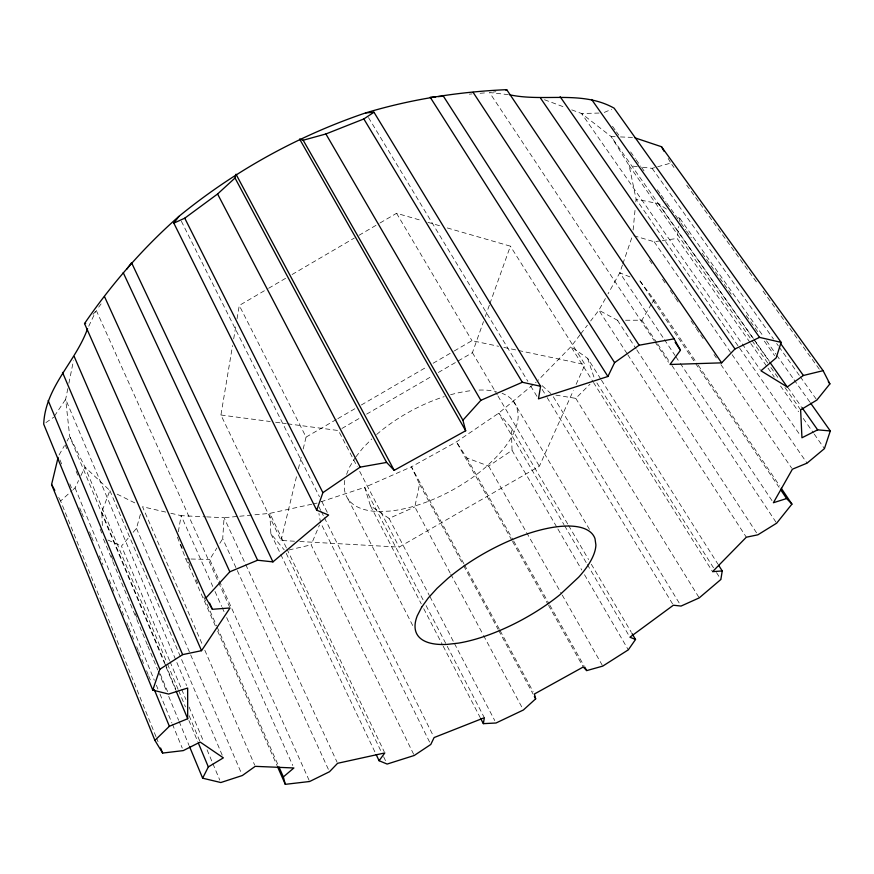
<?xml version="1.0" encoding="UTF-8"?>
<svg xmlns="http://www.w3.org/2000/svg" width="874" height="874" viewBox="0 0 874 874"><rect width="100%" height="100%" fill="white"/><g stroke="black" fill="none" stroke-linecap="round" stroke-linejoin="round"><path stroke-width="0.66" stroke-dasharray="4.37 3.28" d="M328.34 769.273L222.706 538.734L224.072 517.725L237.531 516.436M633.115 230.004L635.179 208.569M635.824 201.872L636.086 199.185L629.204 165.71L611.155 136.562L581.56 113.511L571.334 109.709M750.001 342.422L677.131 238.449L678.781 226.432M679.513 221.089L679.874 218.413L677.634 216.861M294.472 541.225L281.046 540.46L220.925 415.008L232.56 345.547M233.686 338.861L236.144 324.167M237.04 318.824L239.279 305.474L267.444 288.955M178.329 531.763L181.137 515.649L205.292 516.818M67.811 388.624L65.659 399.276L69.691 436.454L175.619 689.87M68.882 383.304L73.46 360.678M450.154 573.027L414.833 506.942L419.531 484.109L411.425 466.814L456.436 441.905L498.683 413.183L536.155 382.091M281.046 540.46L297.084 474.2M298.373 468.901L301.585 455.649M303.18 449.017L306.075 437.098L239.279 305.474M133.143 532.299L136.475 528.355L140.386 514.349M622.452 265.051L619.808 272.797L608.031 293.85M622.889 263.762L632.601 235.368M438.333 372.477L472.419 352.67L483.497 321.599M485.321 316.486L489.418 304.982M489.877 303.704L510.383 246.173L446.275 227.655M102.378 525.602L101.734 512.011L109.884 490.565L84.996 467.087L69.691 436.454L67.036 441.086M346.585 474.342L349.294 467.503L355.106 457.823M413.631 754.262L311.133 544.83L319.469 525.001M299.848 541.519L399.145 547.113L539.367 466.257L573.344 390.558M576.119 384.363L585.023 364.545L510.383 246.173M88.744 326.231L95.692 311.614M73.121 489.637L75.055 487.889L78.562 480.547M80.9 475.653L84.996 467.087L167.054 662.951M605.409 298.537L598.865 310.237L590.66 320.955M59.082 454.961L64.381 445.707M625.576 320.234L641.866 320.223L651.349 304.239M652.026 303.103L654.058 299.673L640.019 281.013L637.485 279.986M309.09 780.253L209.694 559.447L216.927 547.943M219.811 543.333L222.706 538.734M54.461 416.111L65.659 399.276L186.588 685.533M98.686 307.145L101.089 303.901M579.986 334.884L570.951 346.672L538.144 380.266M580.806 333.813L587.372 325.237M355.893 456.829L362.972 447.903L371.789 438.956M93.015 314.389L95.463 311.395M169.556 660.536L121.464 546.086L129.811 536.232M555.864 395.114L575.769 398.358L589.983 384.189M155.998 736.684L60.623 500.988L72.16 490.511M45.929 422.601L53.718 417.237M511.836 540.23L456.436 441.905L466.803 457.943L488.664 466.082L512.055 450.329L511.257 427.878L498.683 413.183L563.959 524.608M268.624 288.267L286.224 277.954M292.091 274.512L354.309 238.056M359.006 235.303L378.955 223.602M380.124 222.925L396.567 213.289L421.421 220.467M306.075 437.098L336.665 419.312M337.834 418.635L355.489 408.377M361.366 404.957L426.086 367.342M433.143 363.234L453.147 351.61M454.316 350.933L471.971 340.674L498.562 346.29M341.92 428.478L360.733 417.553M366.61 414.134L432.455 375.896M463.854 563.675L411.425 466.814L364.633 487.386L370.434 505.817L389.05 518.402L414.833 506.942M604.305 112.418L611.68 109.239M320.933 501.796L364.633 487.386L423.551 600.744M642.685 167.251L652.113 168.332L670.817 163.088L673.996 167.513M288.955 549.975L311.133 544.83M311.821 504.211L269.826 513.366L238.875 516.316M313.143 503.927L317.076 503.074M633.869 235.74L654.156 241.737L660.919 240.776M662.274 240.579L677.131 238.449M493.34 92.054L495.886 91.737M469.305 94.141L472.004 93.922M480.088 93.278L485.485 92.852M599.04 113.052L581.56 113.511L741.469 342.827M627.029 353.577L598.865 310.237L617.426 320.234L620.136 320.234M177.389 537.128L185.769 558.901L189.756 558.989M191.089 559.021L209.694 559.447M615.154 136.715L611.155 136.562L755.158 341.352M620.474 136.934L633.781 137.458M206.625 516.884L224.072 517.725L245.179 563.38M508.362 94.665L489.527 92.524L654.211 340.685M637.288 166.628L629.204 165.71L767.754 363.038M220.925 415.008L270.274 421.53M275.616 422.229L286.279 423.639M287.622 423.824L338.402 430.532L357.182 466.585M666.436 209.105L658.592 203.675L636.086 199.185L738.869 347.044M503.883 347.415L517.189 350.223M518.522 350.507L585.023 364.545M165.689 512.077L142.517 506.712L202.123 644.018M170.845 513.267L181.137 515.649L212.797 586.498M427.965 222.357L439.731 225.765M544.491 99.745L564.943 107.338M629.914 276.905L619.808 272.797L663.683 338.489M107.895 540.034L121.464 546.086M117.138 494.149L135.262 503.118M600.744 379.021L587.645 358.34L570.951 346.672L592.736 381.283M542.098 385.642L550.904 393.573M286.333 547.758L269.826 513.366L270.864 533.686L284.203 549.866M686.724 185.168L756.709 282.324M763.078 291.151L821.145 371.745M652.113 168.332L773.512 339.079M776.669 343.515L778.242 345.733M779.04 346.847L799.535 375.678M800.322 376.781L816.087 398.959M679.874 218.413L763.352 336.37M766.509 340.816L775.959 354.178M776.746 355.281L793.286 378.65M794.073 379.764L809.827 402.018M612.521 126.304L615.667 130.761M616.454 131.876L618.814 135.208M630.613 151.912L635.332 158.587M636.119 159.702L640.85 166.377M641.636 167.491L643.996 170.834M657.368 189.756L660.515 194.214M661.301 195.328L666.021 202.003M666.807 203.118L674.673 214.25M675.46 215.365L680.191 222.04M680.977 223.154L685.697 229.84M686.483 230.955L691.203 237.63M702.215 253.209L731.33 294.407M746.276 315.558L758.872 333.365M764.379 341.155L774.604 355.631M658.592 203.675L753.388 338.478M754.175 339.593L769.065 360.765M787.867 387.499L801.185 406.443M755.934 342.466L769.24 361.388M770.879 367.495L779.488 379.764M784.972 387.564L800.628 409.862M750.777 343.537L767.23 367.014M768.017 368.129L774.288 377.076M780.558 386.013L798.574 411.73M803.272 418.438L813.465 432.969M814.24 434.094L824.433 448.624M742.245 343.941L760.194 369.669M739.644 348.169L799.612 434.422M654.156 241.737L731.374 353.566M732.139 354.68L807.041 463.154M649.502 260.091L652.572 264.593M662.558 279.21L665.638 283.7M670.249 290.452L674.859 297.193M675.624 298.318L678.694 302.819M690.984 320.802L695.595 327.542M696.37 328.668L703.286 338.784M714.036 354.527L716.341 357.903M720.952 364.644L791.636 468.071M654.058 299.673L697.474 364.054M698.239 365.179L779.75 486.031M640.019 281.013L779.007 487.277M664.448 339.625L675.034 355.478M675.788 356.614L679.579 362.273M680.333 363.409L772.638 501.6M641.866 320.223L656.931 342.903M657.685 344.028L671.243 364.436M671.997 365.572L776.658 523.187M654.965 341.821L668.501 362.218M617.426 320.234L636.097 348.77M636.84 349.906L757.856 534.822M627.761 354.724L746.32 537.215M601.465 380.168L717.871 564.036M596.898 382.921L713.61 567.991M716.505 572.59L720.864 579.484M593.468 382.441L712.561 571.662M575.769 398.358L699.222 597.882M553.308 396.785L679.644 603.737M542.164 389.389L546.425 396.392M547.135 397.561L673.373 605.223M368.478 117.564L527.885 381.359M530.704 386.024L537.051 396.534M513.049 400.773L589.469 529.349M396.567 213.289L471.971 340.674M472.419 352.67L497.262 394.829M497.962 395.998L539.367 466.257M511.257 427.878L567.871 524.28M568.559 525.449L588.584 559.546M591.337 564.243L631.389 632.437M564.648 525.787L586.629 563.315M587.317 564.495L629.225 636.043M512.055 450.329L557.186 527.787M557.874 528.967L581.8 570.034M584.531 574.731L628.297 649.841M488.664 466.082L561.578 593.916M562.244 595.096L602.754 666.108M668.162 158.423L670.817 163.088M466.803 457.943L513.027 539.924M513.693 541.104L549.211 604.076M549.877 605.267L584.04 665.846M512.503 541.421L547.878 604.207M548.544 605.387L583.253 666.993M58.689 497.459L60.623 500.988M464.498 564.866L499.447 629.444M500.103 630.635L533.107 691.618M419.531 484.109L463.002 564.484M463.646 565.686L498.038 629.258M498.683 630.46L533.064 694.043M450.798 574.229L482.918 634.306M483.562 635.507L522.095 707.601M389.05 518.402L429.32 595.434M429.953 596.636L453.857 642.368M454.491 643.57L494.76 720.591M359.684 471.392L399.145 547.113M426.064 605.562L484.349 717.718M370.434 505.817L421.246 603.847M423.748 608.686L442.572 644.99M443.194 646.203L480.208 717.598M348.027 499.01L412.965 626.013M181.366 221.242L319.447 496.738M321.883 501.61L327.389 512.59M318.901 506.734L320.736 510.405M321.348 511.618L323.784 516.501M324.396 517.725L432.903 735.11M429.582 742.037L320.507 522.521L318.912 513.442M286.923 548.992L384.21 751.716M286.213 553.329L381.261 751.815M383.599 756.709L385.947 761.615M270.864 533.686L280.226 553.318M280.805 554.542L374.99 752.132M245.747 564.615L337.025 762.062M96.271 310.401L229.491 606.72M215.015 591.469L221.679 606.392M222.236 607.627L224.454 612.598M226.683 617.579L292.768 765.482M180.7 544.622L182.36 548.369M188.423 562.102L190.084 565.849M196.158 579.593L197.808 583.34M203.882 597.073L216.577 625.795M217.123 627.051L278.391 765.668M185.769 558.901L215.474 626.155M217.67 631.137L277.058 765.646M204.833 650.256L254.673 765.1M136.475 528.355L241.29 773.009M109.884 490.565L222.291 755.355M170.08 661.793L181.18 688.209M181.705 689.466L185.933 699.528M189.101 707.066L203.904 742.288M207.072 749.826L212.36 762.412M212.885 763.668L219.756 780.012M167.579 664.207L178.099 689.324M178.624 690.58L185.463 706.902M189.145 715.686L199.665 740.802M101.734 512.011L164.749 662.7M165.273 663.956L175.772 689.062M188.904 720.46L197.83 741.808M65.211 444.921L66.774 448.69M76.169 471.348L77.742 475.117M100.193 529.229L101.766 532.998M111.162 555.656L112.724 559.426M135.186 613.537L136.748 617.306M160.248 673.941L167.557 691.553M103.482 539.094L112.353 560.485M112.877 561.742L136.355 618.366M136.879 619.622L147.313 644.794M147.837 646.05L157.757 669.965M158.27 671.221L166.628 691.356M168.715 696.392L178.624 720.296M179.148 721.553L189.068 745.467M75.055 487.889L154.294 680.212M156.359 685.238L157.91 689.007M159.986 694.043L171.894 722.951M172.418 724.207L182.251 748.089M59.967 459.899L62.567 466.213M69.822 483.89L71.384 487.681M79.676 507.881L81.227 511.661M81.752 512.929L83.303 516.709M89.53 531.862L91.082 535.653M91.595 536.909L93.157 540.7M99.374 555.853L103.001 564.691M109.228 579.833L111.817 586.148M112.342 587.415L113.893 591.195M119.082 603.825L121.672 610.139M122.185 611.396L123.747 615.187M126.861 622.758L128.412 626.549M128.926 627.816L131.526 634.12M132.04 635.387L133.602 639.178M136.705 646.749L138.267 650.54M138.78 651.796L141.37 658.111M141.894 659.378L144.483 665.682M146.559 670.74L148.11 674.52M148.635 675.788L151.224 682.102M156.512 737.94L158.041 741.72M587.645 358.34L594.724 379.469M344.793 480.394A96.238 44.65 -28.9 0 0 378.071 511.498L389.083 511.137A96.238 44.65 -28.9 0 0 486.578 466.399L495.973 457.452L503.959 448.307A96.238 44.65 -28.9 0 0 518.151 413.861L516.665 406.803A96.238 44.65 -28.9 0 0 502.069 393.322M376.672 434.476A96.238 44.65 -28.9 0 1 444.189 396.654M450.602 394.742A96.238 44.65 -28.9 0 1 472.987 390.47M479.061 390.077A96.238 44.65 -28.9 0 1 496.334 391.552"/><path stroke-width="1.31" d="M718.592 565.183L722.23 570.93L720.864 579.484L699.222 597.882L681.064 606.064L673.373 605.223L629.914 637.212L635.529 639.484L628.297 649.841L602.754 666.108L586.727 670.598L583.253 666.993L534.407 694.011L535.664 698.839L523.373 710.005L496.017 723.006L483.344 723.65L480.842 718.81M483.344 723.65L484.349 717.718L434.116 737.547L430.784 744.473L414.232 755.486L387.127 764.062L379.087 760.719L376.17 754.579M379.087 760.719L384.8 752.94L337.593 763.297L329.476 771.753L309.647 781.498L285.306 784.339L283.362 776.91L293.882 767.973L255.219 766.345L242.371 775.511L220.816 782.536L202.637 778.188L208.329 766.924L223.362 757.856L200.19 742.059L183.289 750.602L162.63 753.071L154.906 740.387L169.37 726.283L187.681 718.734L187.648 688.046L168.606 694.065L152.764 690.099L159.844 669.266L182.633 654.626L201.523 650.682L230.048 607.965L212.371 609.298L205.958 597.936L84.527 323.555C111.599 284.094 142.965 248.03 178.919 216.37C234.451 170.954 297.717 135.918 365.66 112.899L373.974 112.233L540.602 386.264L538.46 398.872L607.922 376.476L614.586 362.634L639.134 345.23L674.116 338.817L680.464 350.223L669.997 364.48L721.64 362.852L734.979 348.945L759.55 337.386L781.138 342.379L776.178 357.859L760.97 370.794L787.245 386.985L803.381 375.481L823.1 370.674L829.885 383.894L816.873 400.063L800.628 409.862L801.95 437.776L817.638 429.844L830.3 430.958L824.433 448.624L807.041 463.154L792.401 469.196L773.392 502.736L786.6 498.551L791.931 504.112L776.658 523.187L757.856 534.822L746.32 537.215L712.561 571.662L722.23 570.93M87.586 328.668C75.623 362.054 45.284 386.876 43.7 424.141L152.764 690.099M154.906 740.387L51.588 484.513L58.11 457.408M205.958 597.936L229.818 571.793L257.601 560.223L272.939 561.884L328.613 515.026L316.705 510.197L173.828 223.132L184.753 218.183L217.582 193.995L235.03 178.001L236.024 174.232L394.185 470.332L465.678 430.762L462.914 420.197L303.18 140.233L299.585 139.021L465.678 430.762M316.705 510.197L322.888 492.663L360.164 467.131L386.603 462.433L394.185 470.332M126.752 269.225L131.559 262.724L272.939 561.884M173.828 223.132L178.919 216.37M506.068 90.481L506.702 89.661L674.116 338.817M462.914 420.197L480.853 400.325L522.335 382.266L540.602 386.264M303.18 140.233L325.893 133.973L363.846 118.951L373.974 112.233M365.66 112.899C411.588 99.068 458.85 91.792 506.702 89.661M84.527 323.555L85.685 323.38M509.706 94.818C544.338 102.171 581.734 90.011 614.138 108.168L781.138 342.379M435.602 96.817L430.205 97.254L607.922 376.476M438.3 96.61L442.342 96.282M635.048 137.884L661.52 146.734L823.1 370.674M828.301 381.687L829.885 383.894M780.504 343.373L803.381 375.481M810.613 403.132L830.3 430.958M591.622 99.494L759.55 337.386M801.971 407.557L817.638 429.844M770.027 362.502L787.245 386.985M560.147 96.719L734.979 348.945M540.656 98.314L721.64 362.852M781.269 488.293L791.931 504.112M780.526 489.538L786.6 498.551M675.165 342.324L680.464 350.223M473.096 92.327L639.134 345.23M442.943 95.485L614.586 362.634M363.846 118.951L522.335 382.266M632.077 633.606L635.529 639.484M325.893 133.973L480.853 400.325M661.52 146.734L664.174 151.41M584.717 667.037L586.727 670.598M51.588 484.513L54.811 490.401M534.364 696.436L535.664 698.839M235.03 178.001L386.603 462.433M217.582 193.995L360.164 467.131M184.753 218.183L322.888 492.663M123.212 272.644L257.601 560.223M104.487 296.548L229.818 571.793M209.618 603.082L212.371 609.298M278.948 766.924L283.362 776.91M277.604 766.891L285.306 784.339M74.268 356.679L201.523 650.682M62.502 372.39L182.633 654.626M198.354 743.064L208.329 766.924M176.144 691.126L187.681 718.734M48.168 400.532L159.844 669.266M189.582 746.724L202.637 778.188M154.337 689.673L169.37 726.283M160.597 748.024L162.63 753.071M421.65 607.212L417.269 615.788A101.122 38.238 -28.9 0 0 447.193 644.389L458.282 643.144A101.122 38.238 -28.9 0 0 559.742 594.877L578.697 577.168A101.122 38.238 -28.9 0 0 595.893 544.939L595.008 538.69A101.122 38.238 -28.9 0 0 538.002 530.627A101.122 38.238 -28.9 0 0 447.608 578.643L436.989 588.388L428.271 598.002L421.65 607.212"/></g></svg>
